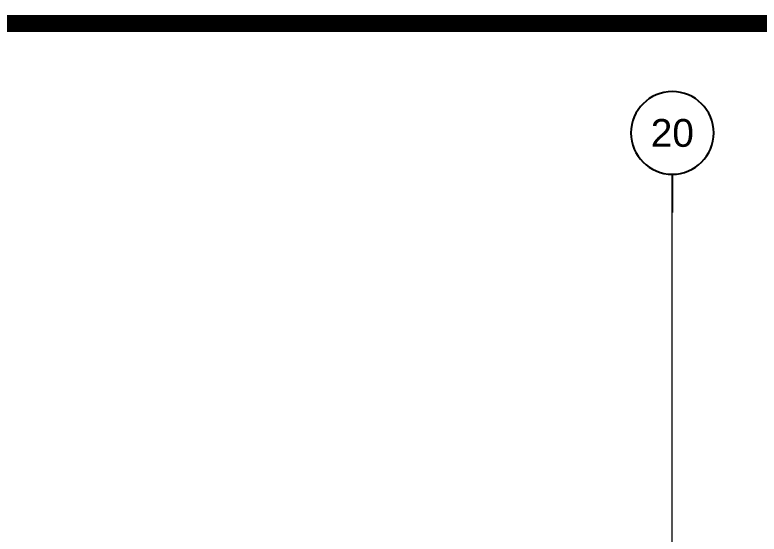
# Model space of a CAD drawing. Header units: millimetres. Extents: x -24 to 530668, y -246875 to -2983.
# Drawn here: x 259910 to 260713, y -117523 to -116963 of the extents above; entities that cross this region are included whole.
import ezdxf
from ezdxf.enums import TextEntityAlignment as Align

# ---------------------------------------------------------------- set-up
doc = ezdxf.new("R2010")
doc.units = ezdxf.units.MM
doc.layers.get('0').update_dxf_attribs({"lineweight": 20})
doc.layers.add('a_grid_label', color=9, linetype='Continuous')
doc.layers.add('t_tarama', color=253, linetype='Continuous', lineweight=5)
doc.layers.add('ölçü', color=251, linetype='Continuous', lineweight=5)
doc.styles.add('txt_tur_1', font='arial.ttf', dxfattribs={"height": 1.5})

# ---------------------------------------------------------------- blocks, each defined once
blk = doc.blocks.new('a_grid label')
at = {"layer": 'a_grid_label'}
blk.add_line((0, 4.139), (0, 0), dxfattribs=at)
blk.add_circle((0, 8.6), 4.461, dxfattribs=at)
at = {"layer": 'a_grid_label', "style": 'txt_tur_1'}
blk.add_attdef('A1', text='', height=3, dxfattribs=at).set_placement((0, 7.254), align=Align.CENTER)
blk = doc.blocks.new('NEW')
at = {"layer": 't_tarama'}
blk.add_line((271846.03, -116910.64, -17966.19), (271846.03, -113648.37, -17966.19), dxfattribs=at)
ref = blk.add_blockref('a_grid label', (271846.03, -113648.37, -17966.19), dxfattribs=dict(at, xscale=-9.99999999999418, yscale=9.99999999999418, zscale=10))
ref.add_attrib('A1', '20', dxfattribs={"layer": 'a_grid_label', "height": 30, "style": 'txt_tur_1'}).set_placement((271846.03, -113577.37, -17966.19), align=Align.CENTER)
at = {"layer": 't_tarama', "style": 'txt_tur_1'}
for tag, p in [('19S', (270127.4, -114276.05, -17966.19)), ('20T', (270114.02, -115101.05, -17966.19)), ('21U', (270114.02, -116087.05, -17966.19)), ('22V', (270114.02, -116926.05, -17966.19))]:
    blk.add_attdef(tag, text='', height=30, dxfattribs=at).set_placement(p, align=Align.CENTER)

msp = doc.modelspace()

# ---------------------------------------------------------------- linework, layer by layer
at = {"color": 252, "const_width": 18.492, "elevation": 0}
msp.add_lwpolyline([(257078.621, -120795.298), (257078.621, -116971.857), (263223.804, -116971.857), (263223.804, -120795.298)], close=True, dxfattribs=at)

# ---------------------------------------------------------------- block references
at = {"layer": 'ölçü', "color": 2}
msp.add_blockref('NEW', (-11226.539, -3527.622, 0.261), dxfattribs=at)

doc.saveas('drawing.dxf')
